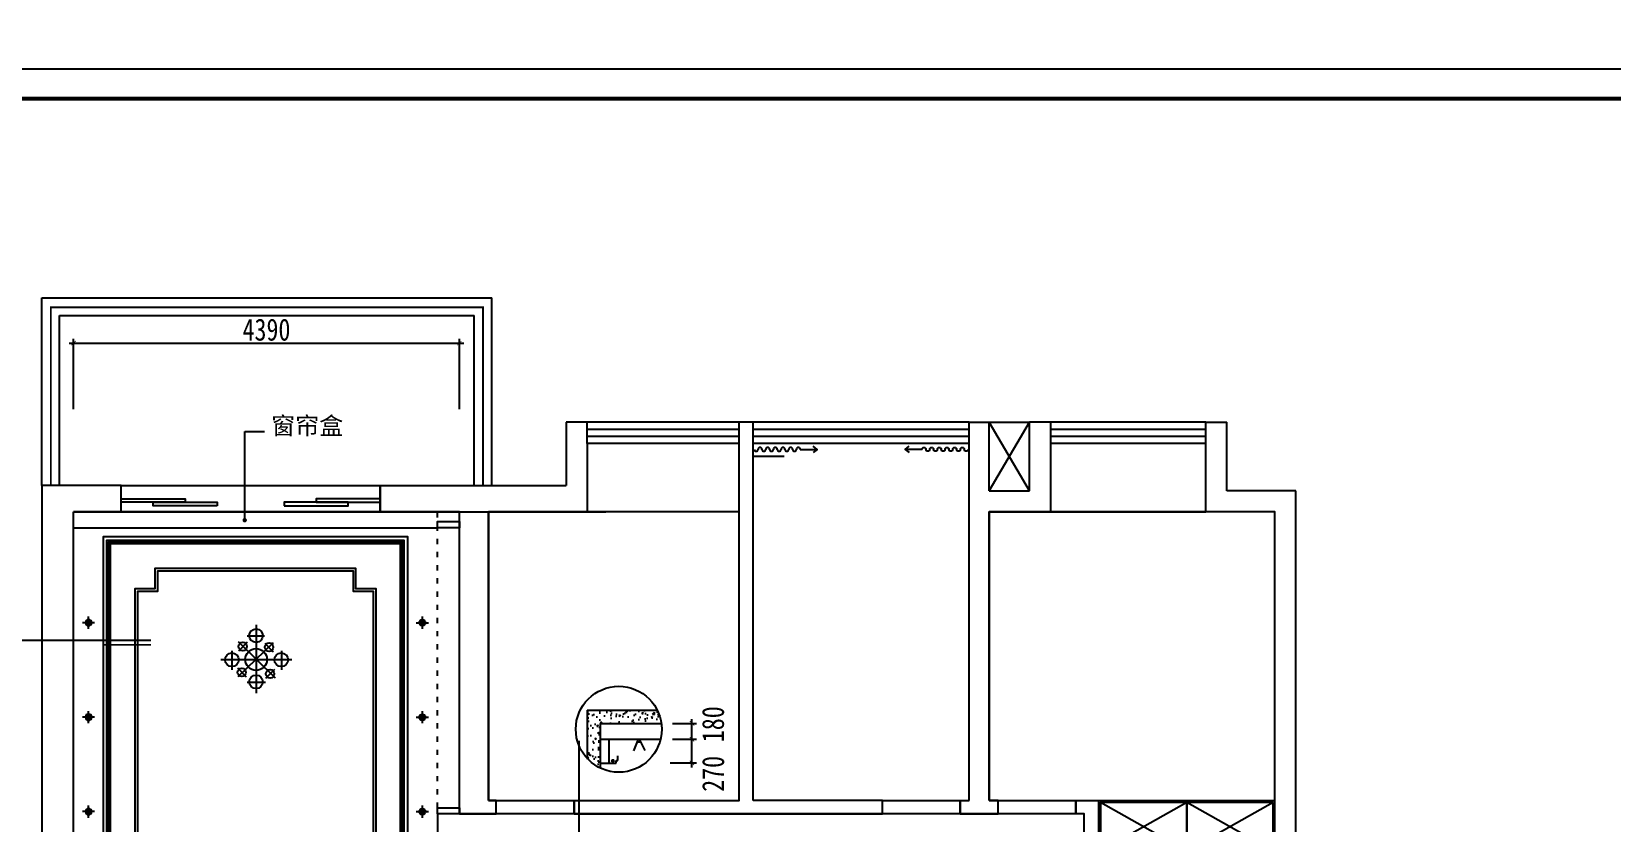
# Model space of a CAD drawing. Header units: millimetres. Extents: x -77055 to 331180, y -861586 to -491011.
# Drawn here: x 176111 to 194089, y -654088 to -645090 of the extents above; entities that cross this region are included whole.
import ezdxf

# ---------------------------------------------------------------- set-up
doc = ezdxf.new("R2010")
doc.units = ezdxf.units.MM
doc.header["$PDMODE"] = 3
doc.linetypes.add('ACAD_ISO03W100', pattern=[30, 12, -18])
for name, color, linetype in [('0-01图框模板说明', 2, 'Continuous'), ('0-02图框细线', 136, 'Continuous'), ('250', 250, 'Continuous'), ('6', 1, 'Continuous'), ('DOOR【门】', 1, 'Continuous'), ('LIGHT', 2, 'Continuous'), ('家具内线', 8, 'Continuous'), ('家具外线', 4, 'Continuous')]:
    doc.layers.add(name, color=color, linetype=linetype)
doc.styles.add('DIM', font='simhei.ttf', dxfattribs={"width": 0.8})
doc.styles.add('STYLE1', font='')
doc.styles.get('STYLE1').set_extended_font_data('SimSun')
doc.linetypes.add('FENCELINE1', pattern='A,6.35,-2.54,[133,ltypeshp.shx,S=2.54,R=0,X=-2.54,Y=0],-2.54,25.4', length=36.83)
doc.dimstyles.new('1-50', dxfattribs={"dimscale": 50, "dimtxt": 5, "dimasz": 1, "dimexe": 1, "dimexo": 0.1, "dimgap": 0.5, "dimtad": 1, "dimdec": 0, "dimdsep": 46, "dimtxsty": 'DIM', "dimblk": 'ARCHTICK', "dimcen": 4, "dimdle": 1, "dimclrd": 3, "dimclre": 3, "dimclrt": 1, "dimadec": 0, "dimazin": 0, "dimtfac": 1, "dimtdec": 0, "dimtmove": 2, "dimatfit": 3, "dimldrblk": 'DOT', "dimfxl": 15, "dimfxlon": 1, "dimarcsym": 0})

# ---------------------------------------------------------------- blocks, each defined once
blk = doc.blocks.new('A$C5DE12AFD')
at = {"layer": '6', "color": 5}
for points in [[(523, 37), (717, 37), (671, 74)], [(523, 37), (717, 37), (671, 0)]]:
    blk.add_lwpolyline(points, dxfattribs=at)
for centre, start, end in [((22, 37), 180, 0), ((65, 37), 0, 180), ((109, 37), 180, 0), ((153, 37), 0, 180), ((196, 37), 180, 0), ((240, 37), 0, 180), ((283, 37), 180, 0), ((327, 37), 0, 180), ((371, 37), 180, 0), ((414, 37), 0, 180), ((458, 37), 180, 0), ((501, 37), 0, 180)]:
    blk.add_arc(centre, 21.8, start, end, dxfattribs=at)
blk = doc.blocks.new('efd')
at = {"layer": '家具内线'}
for p, q in [((-22696, -712304), (-22696, -712950)), ((-22534, -712472), (-22868, -712796)), ((-22864, -712460), (-22515, -712806)), ((-22780, -712468), (-22862, -712551)), ((-22779, -712408), (-22616, -712408)), ((-22613, -712477), (-22533, -712560)), ((-23030, -712631), (-22357, -712631)), ((-22926, -712548), (-22926, -712730)), ((-22455, -712548), (-22455, -712728)), ((-22871, -712711), (-22788, -712796)), ((-22604, -712807), (-22519, -712724)), ((-22781, -712846), (-22606, -712846))]:
    blk.add_line(p, q, dxfattribs=at)
at = {"layer": '家具外线'}
for centre, radius in [((-22696, -712405), 64.5), ((-22822, -712508), 39.8), ((-22572, -712514), 39.8), ((-22925, -712634), 64.5), ((-22696, -712631), 103), ((-22457, -712634), 64.5), ((-22831, -712753), 39.8), ((-22696, -712843), 64.5), ((-22563, -712767), 39.8)]:
    blk.add_circle(centre, radius, dxfattribs=at)
blk = doc.blocks.new('KHBB')
at = {"color": 1}
blk.add_circle((132665, -152294), 35, dxfattribs=at)
at = {"layer": 'LIGHT', "color": 1, "linetype": 'Continuous'}
for p, q in [((132765, -152294), (132565, -152294)), ((132665, -152194), (132665, -152394))]:
    blk.add_line(p, q, dxfattribs=at)
at = {"layer": 'LIGHT', "linetype": 'Continuous'}
blk.add_circle((132665, -152294), 50, dxfattribs=at)
blk = doc.blocks.new('_ArchTick')
at = {"color": 0, "linetype": 'ByBlock', "const_width": 0.15}
blk.add_lwpolyline([(-0.5, -0.5), (0.5, 0.5)], dxfattribs=at)
blk = doc.blocks.new('_Dot')
at = {"color": 0, "linetype": 'ByBlock', "lineweight": -2}
blk.add_line((-0.5, 0), (-1, 0), dxfattribs=at)
at = {"color": 0, "linetype": 'ByBlock', "const_width": 0.5}
blk.add_lwpolyline([(-0.25, 0, 1), (0.25, 0, 1)], format="xyb", close=True, dxfattribs=at)
blk = doc.blocks.new('*D610')
at = {"layer": '250', "color": 3, "lineweight": -2}
for p, q in [((183626, -653192), (183626, -652912)), ((183403, -652962), (183676, -652962)), ((183403, -653142), (183676, -653142))]:
    blk.add_line(p, q, dxfattribs=at)
at = {"layer": 'Defpoints', "color": 0}
for p in [(183398, -652962), (183626, -652962), (183398, -653142)]:
    blk.add_point(p, dxfattribs=at)
at = {"layer": '250', "color": 3, "lineweight": -2, "xscale": 50, "yscale": 50, "zscale": 50}
for p, rotation in [((183626, -652962), 90), ((183626, -653142), 270)]:
    blk.add_blockref('_ArchTick', p, dxfattribs=dict(at, rotation=rotation))
at = {"layer": '250', "color": 1, "insert": (183867, -652971), "char_height": 250, "attachment_point": 5, "rotation": 90, "style": 'DIM'}
blk.add_mtext('180', dxfattribs=at)
blk = doc.blocks.new('*D611')
at = {"layer": '250', "color": 3, "lineweight": -2}
for p, q in [((183626, -653462), (183626, -653092)), ((183508, -653142), (183676, -653142)), ((183377, -653412), (183676, -653412))]:
    blk.add_line(p, q, dxfattribs=at)
at = {"layer": 'Defpoints', "color": 0}
for p in [(183503, -653142), (183626, -653142), (183372, -653412)]:
    blk.add_point(p, dxfattribs=at)
at = {"layer": '250', "color": 3, "lineweight": -2, "xscale": 50, "yscale": 50, "zscale": 50}
for p, rotation in [((183626, -653142), 90), ((183626, -653412), 270)]:
    blk.add_blockref('_ArchTick', p, dxfattribs=dict(at, rotation=rotation))
at = {"layer": '250', "color": 1, "insert": (183868, -653536), "char_height": 250, "attachment_point": 5, "rotation": 90, "style": 'DIM'}
blk.add_mtext('270', dxfattribs=at)
blk = doc.blocks.new('*D693')
at = {"layer": '250', "color": 3, "lineweight": -2}
for p, q in [((-23716, -597913), (-22916, -597913)), ((-22966, -597863), (-22966, -598503)), ((-23716, -598453), (-22916, -598453)), ((176539, -648635), (181029, -648635)), ((176589, -649385), (176589, -648585)), ((180979, -649385), (180979, -648585))]:
    blk.add_line(p, q, dxfattribs=at)
at = {"layer": 'Defpoints', "color": 0}
for p in [(-25214, -597913), (-24189, -598453), (-22966, -598453), (180979, -648635), (176589, -650556), (180979, -650556)]:
    blk.add_point(p, dxfattribs=at)
at = {"layer": '250', "color": 3, "lineweight": -2, "xscale": 50, "yscale": 50, "zscale": 50}
for p, rotation in [((-22966, -597913), 90), ((-22966, -598453), 270), ((176589, -648635), 180)]:
    blk.add_blockref('_ArchTick', p, dxfattribs=dict(at, rotation=rotation))
blk.add_blockref('_ArchTick', (180979, -648635), dxfattribs=at)
at = {"layer": '250', "color": 1, "insert": (-23168, -598183), "char_height": 250, "attachment_point": 5, "rotation": 90, "style": 'DIM'}
blk.add_mtext('540', dxfattribs=at)
at = {"layer": '250', "color": 1, "insert": (178784, -648483), "char_height": 250, "attachment_point": 5, "style": 'DIM'}
blk.add_mtext('4390', dxfattribs=at)
blk = doc.blocks.new('A$C277C16EF')
at = {"layer": '0-01图框模板说明', "color": 2, "const_width": 49}
blk.add_lwpolyline([(-338, 19745), (-338, 338), (-28062, 338), (-28062, 19745)], close=True, dxfattribs=at)
at = {"layer": '0-02图框细线'}
blk.add_lwpolyline([(0, 20083), (0, 0), (-28400, 0), (-28400, 20083)], close=True, dxfattribs=at)

msp = doc.modelspace()

# ---------------------------------------------------------------- hatches: boundary and pattern name
at = {"layer": '250'}
h = msp.add_hatch(dxfattribs=at)
h.set_pattern_fill('AR-CONC', color=2, style=0)
h.set_pattern_definition([(50, (182432.33, -653358.89), (182.185, -15.94), [19.05, -209.55]), (355, (182432.33, -653358.89), (-35.243, 191.057), [15.24, -167.64]), (100.45, (182447.52, -653360.22), (146.943, 175.117), [16.19, -178.09]), (46.184, (182432.33, -653308.09), (271.08, -42.04), [28.575, -314.325]), (96.636, (182454.92, -653311.6), (237.404, 247.426), [24.285, -267.135]), (351.184, (182432.33, -653308.1), (237.405, 247.425), [22.86, -251.46]), (21, (182457.73, -653320.79), (151.615, -102.266), [19.05, -209.55]), (326, (182457.73, -653320.79), (61.802, 184.188), [15.24, -167.64]), (71.451, (182470.37, -653329.31), (213.416, 81.923), [16.19, -178.09]), (37.5, (182432.335, -653358.89), (3.0886, 84.555), [0, -165.608, 0, -170.18, 0, -168.275]), (7.5, (182432.335, -653358.89), (66.82, 100.1806), [0, -97.028, 0, -161.798, 0, -64.135]), (327.5, (182375.69, -653358.89), (135.5906, -5.7287), [0, -63.5, 0, -198.12, 0, -262.89]), (317.5, (182350.29, -653358.89), (148.129, 25.426), [0, -82.55, 0, -131.572, 0, -186.69])])
h.paths.add_polyline_path([(183231.2, -652812.4), (182432.3, -652812.4), (182432.3, -653358.9, 0.096304), (182582.3, -653469.9), (182582.3, -652962.4), (183277.1, -652962.4, 0.080745)])

# ---------------------------------------------------------------- linework, layer by layer
at = {"layer": '250', "color": 2}
for p, q in [((176228.8, -650255.8), (176228.8, -648120.8)), ((176228.8, -648120.8), (181348.8, -648120.8)), ((181348.8, -650255.8), (181348.8, -648120.8)), ((176428.8, -650255.8), (176428.8, -648320.8)), ((176428.8, -648320.8), (181148.8, -648320.8)), ((181148.8, -650255.8), (181148.8, -648320.8)), ((184163.8, -649535.8), (182433.8, -649535.8)), ((186778.8, -649535.8), (184323.8, -649535.8)), ((189473.8, -649535.8), (187708.8, -649535.8)), ((184163.8, -649775.8), (182433.8, -649775.8)), ((186778.8, -649775.8), (184323.8, -649775.8)), ((189473.8, -649775.8), (187708.8, -649775.8)), ((184673.8, -649925.8), (184323.8, -649925.8)), ((177008.8, -650915.8), (180308.8, -650915.8)), ((177008.8, -656835.8), (177008.8, -650915.8)), ((180308.8, -656835.8), (180308.8, -650915.8)), ((182432.3, -652812.4), (183231.2, -652812.4)), ((182432.3, -652812.4), (182432.3, -653358.9)), ((182582.3, -652962.4), (183277.1, -652962.4)), ((182582.3, -652962.4), (182582.3, -653469.9)), ((182342.3, -654310.1), (182342.3, -653159.3)), ((182582.3, -653142.4), (183268.2, -653142.4)), ((182682.3, -653412.4), (182682.3, -653142.4)), ((183013.6, -653142.4), (182960.8, -653274.1)), ((183001.2, -653173.3), (183040.8, -653173.3)), ((183013.6, -653142.4), (183025.3, -653142.4)), ((183025.3, -653142.4), (183089.1, -653270.3)), ((182582.3, -653412.4), (182762.3, -653412.4)), ((182708.7, -653386.8), (182741.6, -653386.8)), ((182724.9, -653367.4), (182724.9, -653403.8)), ((182762.3, -653412.4), (182762.3, -653382.4)), ((182762.3, -653382.4), (182782.3, -653382.4)), ((182782.3, -653382.4), (182782.3, -653332.4)), ((188253.8, -653840.8), (190258.8, -653840.8)), ((184408.8, -653990.8), (181308.8, -653990.8)), ((188088.8, -653990.8), (184408.8, -653990.8)), ((188088.8, -655040.8), (188088.8, -653990.8))]:
    msp.add_line(p, q, dxfattribs=at)
at = {"layer": '250', "color": 7}
for p, q in [((182193.8, -649535.8), (182193.8, -650255.8)), ((182433.8, -649535.8), (182193.8, -649535.8)), ((182433.8, -649775.8), (182433.8, -649535.8)), ((184163.8, -649775.8), (184163.8, -649535.8)), ((184323.8, -649535.8), (184163.8, -649535.8)), ((184323.8, -649775.8), (184323.8, -649535.8)), ((186778.8, -649775.8), (186778.8, -649535.8)), ((186778.8, -649535.8), (187008.8, -649535.8)), ((187008.8, -650315.8), (187008.8, -649535.8)), ((187468.8, -650315.8), (187468.8, -649535.8)), ((187708.8, -649535.8), (187468.8, -649535.8)), ((187708.8, -649775.8), (187708.8, -649535.8)), ((189473.8, -649775.8), (189473.8, -649535.8)), ((189473.8, -649535.8), (189713.8, -649535.8)), ((189713.8, -650315.8), (189713.8, -649535.8)), ((182433.8, -649775.8), (182433.8, -650555.8)), ((184163.8, -650555.8), (184163.8, -649775.8)), ((184323.8, -650555.8), (184323.8, -649775.8)), ((186778.8, -653840.8), (186778.8, -649775.8)), ((187708.8, -650555.8), (187708.8, -649775.8)), ((189473.8, -650555.8), (189473.8, -649775.8)), ((176428.8, -650255.8), (176228.8, -650255.8)), ((176228.8, -650255.8), (176228.8, -657975.8)), ((177128.8, -650255.8), (176428.8, -650255.8)), ((177128.8, -650555.8), (177128.8, -650255.8)), ((180078.8, -650555.8), (180078.8, -650255.8)), ((180078.8, -650255.8), (181148.8, -650255.8)), ((181148.8, -650255.8), (182193.8, -650255.8)), ((187008.8, -650315.8), (187468.8, -650315.8)), ((190498.8, -650315.8), (189713.8, -650315.8)), ((190498.8, -659170.8), (190498.8, -650315.8)), ((176588.8, -657435.8), (176588.8, -650555.8)), ((177128.8, -650555.8), (176588.8, -650555.8)), ((176588.8, -650555.8), (182647.3, -650555.8)), ((180978.8, -650555.8), (180078.8, -650555.8)), ((180978.8, -650555.8), (180728.8, -650555.8)), ((180978.8, -653990.8), (180978.8, -650555.8)), ((181308.8, -653840.8), (181308.8, -650555.8)), ((182433.8, -650555.8), (181308.8, -650555.8)), ((184163.8, -653840.8), (184163.8, -650555.8)), ((184323.8, -653840.8), (184323.8, -650555.8)), ((187008.8, -653840.8), (187008.8, -650555.8)), ((187008.8, -650555.8), (187708.8, -650555.8)), ((190258.8, -650555.8), (189473.8, -650555.8)), ((190258.8, -654435.8), (190258.8, -650555.8)), ((181398.8, -653840.8), (181308.8, -653840.8)), ((181398.8, -653990.8), (181398.8, -653840.8)), ((182283.8, -653840.8), (184163.8, -653840.8)), ((182283.8, -653990.8), (182283.8, -653840.8)), ((185793.8, -653840.8), (184323.8, -653840.8)), ((185793.8, -653990.8), (185793.8, -653840.8)), ((186678.8, -653990.8), (186678.8, -653840.8)), ((186678.8, -653840.8), (186778.8, -653840.8)), ((187108.8, -653840.8), (187008.8, -653840.8)), ((187108.8, -653990.8), (187108.8, -653840.8)), ((187993.8, -653990.8), (187993.8, -653840.8)), ((187993.8, -653840.8), (188253.8, -653840.8)), ((188253.8, -653840.8), (188253.8, -654435.8)), ((180978.8, -653990.8), (181398.8, -653990.8)), ((182283.8, -653990.8), (185793.8, -653990.8)), ((186678.8, -653990.8), (187108.8, -653990.8)), ((188088.8, -653990.8), (187993.8, -653990.8)), ((188088.8, -655040.8), (188088.8, -653990.8))]:
    msp.add_line(p, q, dxfattribs=at)
at = {"layer": '250', "color": 251}
for p, q in [((187008.8, -649535.8), (187468.8, -649535.8)), ((187468.8, -650315.8), (187008.8, -649535.8)), ((187008.8, -650315.8), (187468.8, -649535.8)), ((184163.8, -650555.8), (182433.8, -650555.8)), ((187708.8, -650555.8), (189473.8, -650555.8)), ((176588.8, -650735.8), (180728.8, -650735.8))]:
    msp.add_line(p, q, dxfattribs=at)
at = {"layer": '250', "color": 1}
for p, q in [((184163.8, -649615.8), (182433.8, -649615.8)), ((184163.8, -649695.8), (182433.8, -649695.8)), ((186778.8, -649615.8), (184323.8, -649615.8)), ((186778.8, -649695.8), (184323.8, -649695.8)), ((189473.8, -649615.8), (187708.8, -649615.8)), ((189473.8, -649695.8), (187708.8, -649695.8))]:
    msp.add_line(p, q, dxfattribs=at)
at = {"layer": '250', "color": 1, "const_width": 20}
for points in [[(176328.8, -650255.8), (176328.8, -648227.3), (181247.7, -648227.3), (181247.7, -650255.8)], [(177469.4, -652067.8), (176929.5, -652067.8)]]:
    msp.add_lwpolyline(points, dxfattribs=at)
at = {"layer": '250', "color": 251}
for points in [[(180078.8, -650255.8), (180078.8, -650555.8), (177128.8, -650555.8), (177128.8, -650255.8)], [(180388.8, -656915.8), (176928.8, -656915.8), (176928.8, -650835.8), (180388.8, -650835.8)], [(180328.8, -656855.8), (176988.8, -656855.8), (176988.8, -650895.8), (180328.8, -650895.8)], [(179768.8, -656525.8), (177548.8, -656525.8), (177548.8, -656295.8), (177318.8, -656295.8), (177318.8, -651455.8), (177548.8, -651455.8), (177548.8, -651225.8), (179768.8, -651225.8), (179768.8, -651455.8), (179998.8, -651455.8), (179998.8, -656295.8), (179768.8, -656295.8)]]:
    msp.add_lwpolyline(points, close=True, dxfattribs=at)
at = {"layer": '250', "color": 2}
for points in [[(177858.8, -650445.8), (177128.8, -650445.8), (177128.8, -650405.8), (177858.8, -650405.8)], [(179348.8, -650445.8), (180078.8, -650445.8), (180078.8, -650405.8), (179348.8, -650405.8)], [(178223.8, -650485.8), (177493.8, -650485.8), (177493.8, -650445.8), (178223.8, -650445.8)], [(178983.8, -650485.8), (179713.8, -650485.8), (179713.8, -650445.8), (178983.8, -650445.8)], [(181308.8, -653840.8), (184163.8, -653840.8), (184163.8, -650555.8), (181308.8, -650555.8)], [(187008.8, -653840.8), (190258.8, -653840.8), (190258.8, -650555.8), (187008.8, -650555.8)], [(180978.8, -650735.8), (180728.8, -650735.8), (180728.8, -650665.8), (180978.8, -650665.8)], [(180978.8, -653990.8), (180728.8, -653990.8), (180728.8, -653920.8), (180978.8, -653920.8)], [(180728.8, -655040.8), (188088.8, -655040.8), (188088.8, -653990.8), (180728.8, -653990.8)]]:
    msp.add_lwpolyline(points, close=True, dxfattribs=at)
at = {"layer": '250', "color": 1, "linetype": 'FENCELINE1', "ltscale": 3}
msp.add_lwpolyline([(180348.8, -656875.8), (176968.8, -656875.8), (176968.8, -650875.8), (180348.8, -650875.8)], close=True, dxfattribs=at)
at = {"layer": '250', "color": 1}
for points in [[(180308.8, -656835.8), (177008.8, -656835.8), (177008.8, -650915.8), (180308.8, -650915.8)], [(190238.8, -653860.8), (188273.8, -653860.8), (188273.8, -654415.8), (190238.8, -654415.8)]]:
    msp.add_lwpolyline(points, close=True, dxfattribs=at)
at = {"layer": '250', "color": 251}
msp.add_lwpolyline([(179798.8, -656555.8), (177518.8, -656555.8), (177518.8, -656325.8), (177288.8, -656325.8), (177288.8, -651425.8), (177518.8, -651425.8), (177518.8, -651195.8), (179798.8, -651195.8), (179798.8, -651425.8), (180028.8, -651425.8), (180028.8, -656325.8), (179798.8, -656325.8), (179798.8, -656555.8)], dxfattribs=at)
at = {"layer": '250', "color": 2}
msp.add_lwpolyline([(177467.9, -652019.9), (174024.1, -652019.9)], dxfattribs=at)
at = {"layer": '250', "color": 8}
for points in [[(181398.8, -653840.8), (182283.8, -653840.8), (182283.8, -653990.8), (181398.8, -653990.8)], [(185793.8, -653840.8), (186678.8, -653840.8), (186678.8, -653990.8), (185793.8, -653990.8)], [(187108.8, -653840.8), (187993.8, -653840.8), (187993.8, -653990.8), (187108.8, -653990.8)]]:
    msp.add_lwpolyline(points, close=True, dxfattribs=at)
for points in [[(190238.8, -653860.8), (189256.3, -654415.8), (189256.3, -653860.8), (188273.8, -654415.8)], [(190238.8, -654415.8), (189256.3, -653860.8), (189256.3, -654415.8), (188273.8, -653860.8)]]:
    msp.add_lwpolyline(points, dxfattribs=at)
at = {"layer": '250', "color": 2}
for centre, radius in [((182792.7, -653028.6), 488.9), ((182725, -653386.6), 11.4)]:
    msp.add_circle(centre, radius, dxfattribs=at)
at = {"layer": 'DOOR【门】', "color": 8, "linetype": 'ACAD_ISO03W100', "ltscale": 5}
msp.add_line((180728.8, -653920.8), (180728.8, -650555.8), dxfattribs=at)

# ---------------------------------------------------------------- block references
at = {"color": 0}
msp.add_blockref('A$C5DE12AFD', (184335.1, -649880.7), dxfattribs=at)
at = {"color": 0, "xscale": -1}
msp.add_blockref('A$C5DE12AFD', (186767.6, -649880.7), dxfattribs=at)
at = {"yscale": 0.6999999999534339, "zscale": 0.7, "rotation": 180}
for p, xscale in [((83893.2, -758421.7), -0.6999999999534339), ((273424.5, -758421.7), 0.6999999999534339), ((83893.2, -759496.7), -0.6999999999534339), ((273424.5, -759496.7), 0.6999999999534339), ((83893.2, -760571.7), -0.6999999999534339), ((273424.5, -760571.7), 0.6999999999534339)]:
    msp.add_blockref('KHBB', p, dxfattribs=dict(at, xscale=xscale))
at = {"layer": '250', "color": 7}
msp.add_blockref('A$C277C16EF', (197928.3, -665598.2), dxfattribs=at)
at = {"layer": '250', "color": 1, "xscale": 1.200000000011642, "yscale": 1.200000000069849, "zscale": 1.2}
msp.add_blockref('efd', (205900.3, 202922.7), dxfattribs=at)

# ---------------------------------------------------------------- texts
at = {"layer": '250', "color": 2, "insert": (178838.5, -649474.4), "char_height": 200, "width": 1832.076, "attachment_point": 1, "style": 'STYLE1'}
msp.add_mtext('窗帘盒', dxfattribs=at)

# ---------------------------------------------------------------- dimensions: what is measured, and where the dimension line sits
at = {"layer": '250', "color": 7}
dim = msp.add_linear_dim(base=(-22966, -598452.7), p1=(-25214.4, -597912.7), p2=(-24189.4, -598452.7), angle=270, dimstyle='1-50', dxfattribs=at)
dim.commit()
dim.dimension.update_dxf_attribs({"geometry": '*D693', "text_midpoint": (-23167.7, -598182.7), "dimtype": 160})
at = {"layer": '250', "color": 2}
for base, p1, p2, picture, middle in [((183626.2, -652962.4), (183397.8, -653142.4), (183397.8, -652962.4), '*D610', (183866.6, -652971.1)), ((183626.4, -653142.4), (183372.1, -653412.4), (183503.4, -653142.4), '*D611', (183867.8, -653536.3))]:
    dim = msp.add_linear_dim(base=base, p1=p1, p2=p2, angle=90, dimstyle='1-50', dxfattribs=at)
    dim.commit()
    dim.dimension.update_dxf_attribs({"geometry": picture, "text_midpoint": middle, "dimtype": 160})

# ---------------------------------------------------------------- leaders
msp.add_leader([(178536.3, -650649.4), (178536.3, -649641.7), (178759.7, -649641.7)], dimstyle='1-50', override={"dimgap": 0.5, "dimtad": 0}, dxfattribs=at)

doc.saveas('drawing.dxf')
